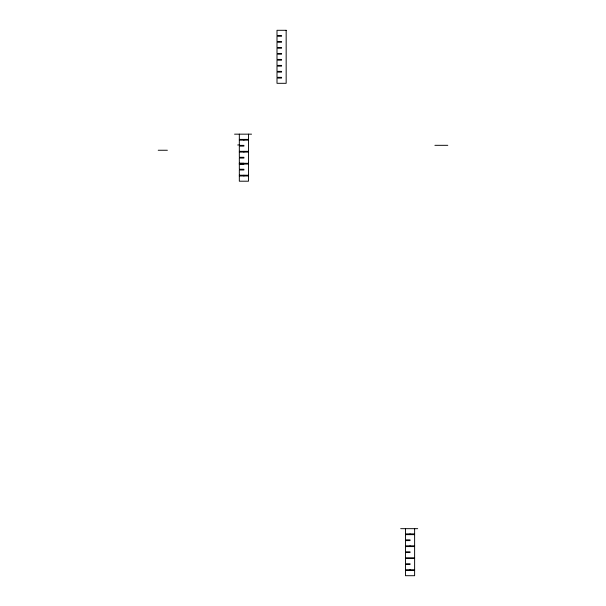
<?xml version="1.0" encoding="UTF-8"?>
<svg xmlns="http://www.w3.org/2000/svg" width="606" height="606" viewBox="0 0 606 606"><rect width="100%" height="100%" fill="white"/><g stroke="black" fill="none" stroke-linecap="round" stroke-linejoin="round"><path stroke-width="0.91" d="M234.552 134.161L251.558 134.161M239.325 139.395L248.483 139.395M239.325 140.137L248.483 140.137M237.688 144.978L239.325 144.978M434.896 145.319L447.781 145.319M158.219 150.25L167.377 150.25M239.325 151.341L248.483 151.341M239.325 152.083L248.483 152.083M239.325 163.287L243.9 163.287M239.325 163.309L248.483 163.309M239.325 164.021L243.9 164.021M239.325 164.044L248.483 164.044M239.325 175.225L248.483 175.232M239.325 175.975L248.483 175.975M400.687 528.667L417.693 528.667M405.459 533.894L414.618 533.894M405.459 534.636L414.618 534.636M405.459 545.839L414.618 545.839M405.459 546.582L414.618 546.582M405.459 557.785L414.618 557.808M405.459 558.52L414.618 558.55M405.459 569.731L414.618 569.731M405.459 570.473L414.618 570.473M414.618 528.667L414.618 575.7L405.459 575.7L405.459 564.497L410.042 564.497L410.042 563.754L405.459 563.754L405.459 552.551L410.042 552.551L410.042 551.816L405.459 551.816L405.459 540.605L410.042 540.605L410.042 539.87L405.459 539.87L405.459 528.667M410.042 533.894L410.042 534.636M410.042 545.839L410.042 546.582M410.042 569.731L410.042 570.473M248.483 134.161L248.483 181.202L239.325 181.202L239.325 169.998L243.9 169.998L243.9 169.256L239.325 169.256L239.325 158.052L243.9 158.052L243.9 157.31L239.325 157.31L239.325 146.107L243.9 146.107L243.9 145.372L239.325 145.372L239.325 134.161M243.9 139.395L243.9 140.137M243.9 151.341L243.9 152.083M243.9 175.225L243.9 175.975M286.161 30.3L277.003 30.3L277.003 35.534L281.578 35.534L281.578 36.269L277.003 36.269L277.003 41.503L281.578 41.503L281.578 42.246L277.003 42.246L277.003 47.48L281.578 47.48L281.578 48.215L277.003 48.215L277.003 53.449L281.578 53.449L281.578 54.184L277.003 54.184L277.003 59.418L281.578 59.418L281.578 60.161L277.003 60.161L277.003 65.395L281.578 65.395L281.578 66.13L277.003 66.13L277.003 71.364L281.578 71.364L281.578 72.106L277.003 72.106L277.003 77.333L281.578 77.333L281.578 78.076L277.003 78.076L277.003 83.31L286.161 83.31L286.161 30.3"/></g></svg>
